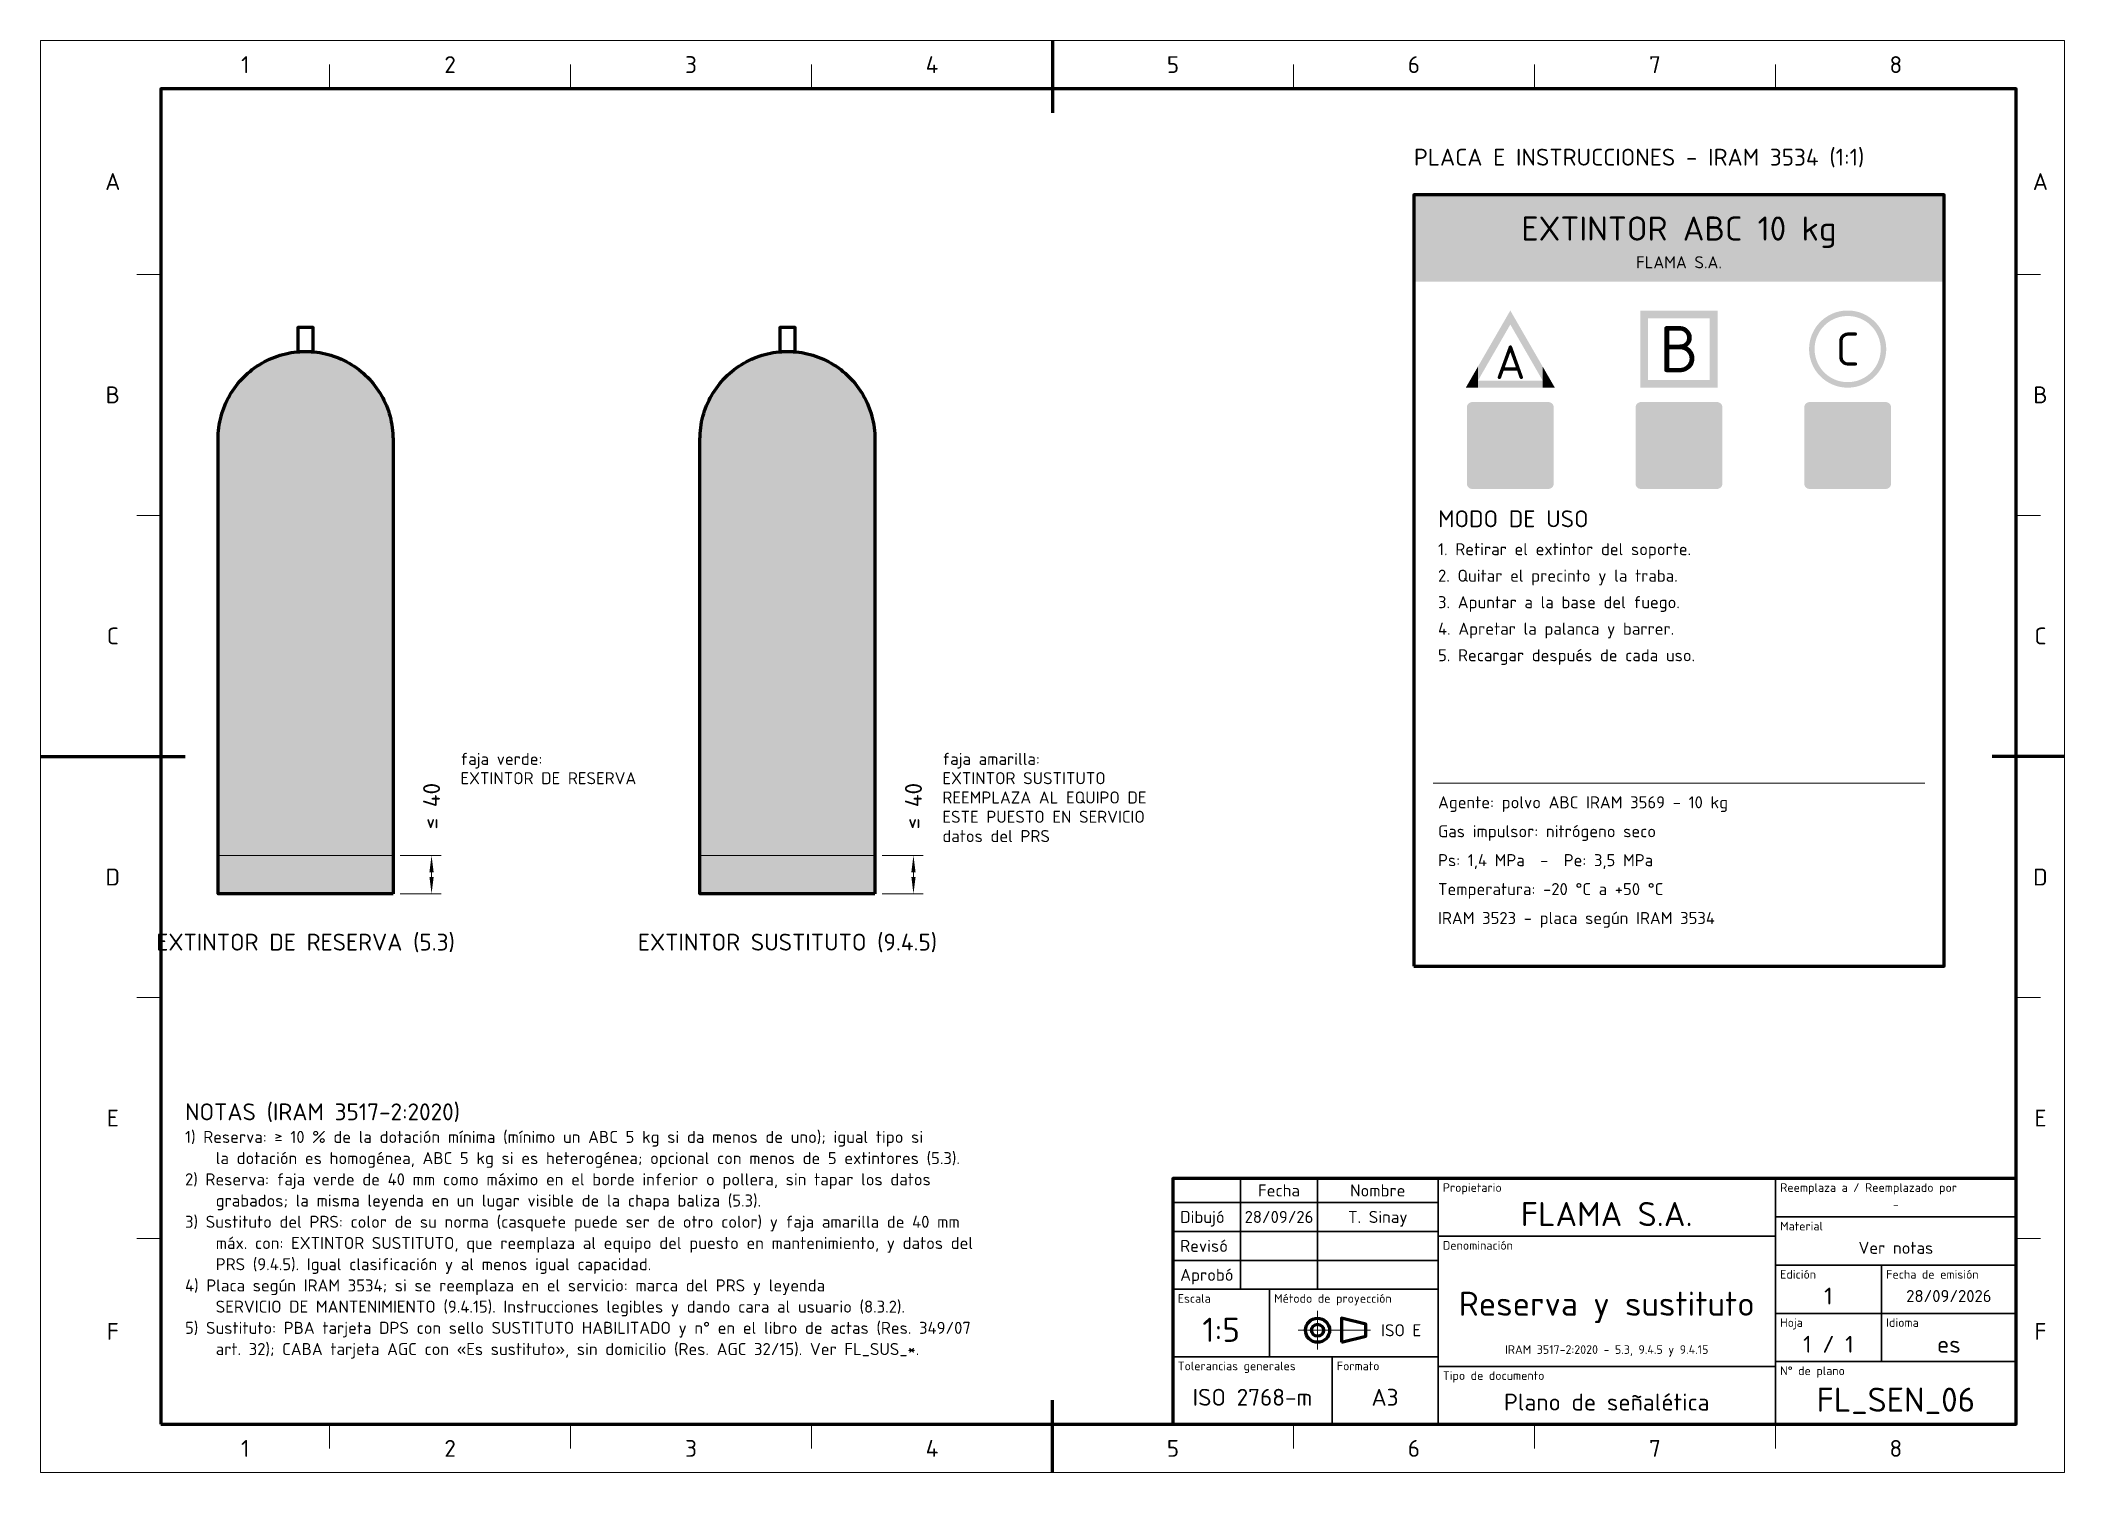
# Paper-space layout 'Lamina' of a CAD drawing. Header units: millimetres. Extents: x 0 to 420, y 0 to 297.
# The model-space entities are those that its viewports show. They can reach past a viewport. Long polylines and large blocks are cut down to what shows.
import ezdxf
from ezdxf.enums import TextEntityAlignment as Align

# ---------------------------------------------------------------- set-up
doc = ezdxf.new("R2010")
doc.units = ezdxf.units.MM
doc.linetypes.add('IRAM-F-TRAZO-PUNTO', pattern=[20, 15, -2, 1, -2])
for name, color, linetype, lineweight in [('01-VISIBLE', 7, 'CONTINUOUS', 70), ('03-EJE', 1, 'IRAM-F-TRAZO-PUNTO', 18), ('04-COTA', 3, 'CONTINUOUS', 18), ('05-RAYADO', 8, 'CONTINUOUS', 18), ('06-TEXTO', 7, 'CONTINUOUS', 25), ('07-RECUADRO', 7, 'CONTINUOUS', 70), ('08-FINA', 5, 'CONTINUOUS', 18), ('10-ROTULO', 7, 'CONTINUOUS', 35), ('11-TEXTO-ROTULO', 7, 'CONTINUOUS', 25), ('13-GRAFICA', 30, 'CONTINUOUS', 18)]:
    doc.layers.add(name, color=color, linetype=linetype, lineweight=lineweight)
doc.styles.add('ISO3098', font='isocpeur.ttf')
doc.dimstyles.new('FLAMA-IRAM', dxfattribs={"dimtxt": 3.5, "dimasz": 3.5, "dimexe": 2, "dimexo": 1.5, "dimgap": 1, "dimtad": 1, "dimdec": 1, "dimtxsty": 'ISO3098', "dimblk": 'IRAM_FLECHA', "dimblk1": 'IRAM_FLECHA', "dimblk2": 'IRAM_FLECHA', "dimcen": 2.5, "dimclrd": 7, "dimclre": 7, "dimclrt": 7, "dimazin": 3, "dimtfac": 1, "dimtmove": 0, "dimatfit": 3, "dimlwd": 18, "dimlwe": 18})

# ---------------------------------------------------------------- blocks, each defined once
blk = doc.blocks.new('IRAM_FLECHA')
blk.add_solid([(0, 0), (-1, 0.125), (-1, -0.125)])

msp = doc.modelspace()

# ---------------------------------------------------------------- hatches: boundary and pattern name
at = {"layer": '05-RAYADO', "true_color": 0xc81e2d}
h = msp.add_hatch(color=7, dxfattribs=at)
h.dxf.hatch_style = 1
h.paths.add_polyline_path([(395, 247), (395, 265), (285, 265), (285, 247)])
at = {"layer": '05-RAYADO', "true_color": 0x009146}
h = msp.add_hatch(color=7, dxfattribs=at)
h.dxf.hatch_style = 1
h.paths.add_polyline_path([(311.718, 229.364), (311.718, 226.455), (305, 238.091), (298.282, 226.455), (298.282, 229.364), (305, 241)])
at = {"layer": '05-RAYADO', "true_color": 0xc81e2d}
h = msp.add_hatch(color=7, dxfattribs=at)
h.dxf.hatch_style = 1
h.paths.add_polyline_path([(332, 241), (333.6, 241), (333.6, 239.4), (333.6, 226.6), (333.6, 225), (332, 225)])
h = msp.add_hatch(color=7, dxfattribs=at)
h.dxf.hatch_style = 1
h.paths.add_polyline_path([(346.4, 241), (346.4, 239.4), (333.6, 239.4), (333.6, 241)])
h = msp.add_hatch(color=7, dxfattribs=at)
h.dxf.hatch_style = 1
h.paths.add_polyline_path([(348, 241), (348, 225), (346.4, 225), (346.4, 226.6), (346.4, 239.4), (346.4, 241)])
at = {"layer": '05-RAYADO', "true_color": 0x0096d7}
h = msp.add_hatch(color=7, dxfattribs=at)
h.dxf.hatch_style = 1
h.paths.add_polyline_path([(368.161, 237.15), (368.253, 237.298), (368.348, 237.445), (368.447, 237.589), (368.548, 237.73), (368.653, 237.87), (368.761, 238.007), (368.872, 238.142), (368.985, 238.275), (369.102, 238.405), (369.221, 238.532), (369.343, 238.657), (369.468, 238.779), (369.595, 238.898), (369.725, 239.015), (369.858, 239.128), (369.993, 239.239), (370.13, 239.347), (370.27, 239.452), (370.411, 239.553), (370.555, 239.652), (370.702, 239.747), (370.85, 239.839), (371, 239.928), (371.152, 240.014), (371.306, 240.096), (371.462, 240.175), (371.619, 240.25), (371.778, 240.322), (371.939, 240.391), (372.1, 240.456), (372.264, 240.518), (372.428, 240.575), (372.594, 240.63), (372.761, 240.68), (372.929, 240.727), (373.099, 240.771), (373.268, 240.81), (373.439, 240.846), (373.611, 240.878), (373.783, 240.907), (373.956, 240.932), (374.129, 240.952), (374.303, 240.97), (374.477, 240.983), (374.651, 240.992), (374.825, 240.998), (375, 241), (375.175, 240.998), (375.349, 240.992), (375.523, 240.983), (375.697, 240.97), (375.871, 240.952), (376.044, 240.932), (376.217, 240.907), (376.389, 240.878), (376.561, 240.846), (376.732, 240.81), (376.901, 240.771), (377.071, 240.727), (377.239, 240.68), (377.406, 240.63), (377.572, 240.575), (377.736, 240.518), (377.9, 240.456), (378.061, 240.391), (378.222, 240.322), (378.381, 240.25), (378.538, 240.175), (378.694, 240.096), (378.848, 240.014), (379, 239.928), (379.15, 239.839), (379.298, 239.747), (379.445, 239.652), (379.589, 239.553), (379.73, 239.452), (379.87, 239.347), (380.007, 239.239), (380.142, 239.128), (380.275, 239.015), (380.405, 238.898), (380.532, 238.779), (380.657, 238.657), (380.779, 238.532), (380.898, 238.405), (381.015, 238.275), (381.128, 238.142), (381.239, 238.007), (381.347, 237.87), (381.452, 237.73), (381.553, 237.589), (381.652, 237.445), (381.747, 237.298), (381.839, 237.15), (381.857, 237.12), (381.857, 233), (381.855, 233.15), (381.851, 233.299), (381.842, 233.448), (381.831, 233.598), (381.816, 233.747), (381.798, 233.895), (381.777, 234.043), (381.753, 234.191), (381.725, 234.338), (381.695, 234.484), (381.661, 234.63), (381.623, 234.775), (381.583, 234.919), (381.54, 235.062), (381.493, 235.204), (381.444, 235.345), (381.391, 235.485), (381.335, 235.624), (381.276, 235.762), (381.215, 235.898), (381.15, 236.033), (381.082, 236.166), (381.012, 236.298), (380.938, 236.429), (380.862, 236.557), (380.783, 236.684), (380.701, 236.81), (380.617, 236.933), (380.53, 237.055), (380.44, 237.174), (380.348, 237.292), (380.253, 237.408), (380.155, 237.521), (380.056, 237.633), (379.953, 237.742), (379.849, 237.849), (379.742, 237.953), (379.633, 238.056), (379.521, 238.155), (379.408, 238.253), (379.292, 238.348), (379.174, 238.44), (379.055, 238.53), (378.933, 238.617), (378.81, 238.701), (378.684, 238.783), (378.557, 238.862), (378.429, 238.938), (378.298, 239.012), (378.166, 239.082), (378.033, 239.15), (377.898, 239.215), (377.762, 239.276), (377.624, 239.335), (377.485, 239.391), (377.345, 239.444), (377.204, 239.493), (377.062, 239.54), (376.919, 239.583), (376.775, 239.623), (376.63, 239.661), (376.484, 239.695), (376.338, 239.725), (376.191, 239.753), (376.043, 239.777), (375.895, 239.798), (375.747, 239.816), (375.598, 239.831), (375.448, 239.842), (375.299, 239.851), (375.15, 239.855), (375, 239.857), (374.85, 239.855), (374.701, 239.851), (374.552, 239.842), (374.402, 239.831), (374.253, 239.816), (374.105, 239.798), (373.957, 239.777), (373.809, 239.753), (373.662, 239.725), (373.516, 239.695), (373.37, 239.661), (373.225, 239.623), (373.081, 239.583), (372.938, 239.54), (372.796, 239.493), (372.655, 239.444), (372.515, 239.391), (372.376, 239.335), (372.238, 239.276), (372.102, 239.215), (371.967, 239.15), (371.834, 239.082), (371.702, 239.012), (371.571, 238.938), (371.443, 238.862), (371.316, 238.783), (371.19, 238.701), (371.067, 238.617), (370.945, 238.53), (370.826, 238.44), (370.708, 238.348), (370.592, 238.253), (370.479, 238.155), (370.367, 238.056), (370.258, 237.953), (370.151, 237.849), (370.047, 237.742), (369.944, 237.633), (369.845, 237.521), (369.747, 237.408), (369.652, 237.292), (369.56, 237.174), (369.47, 237.055), (369.383, 236.933), (369.299, 236.81), (369.217, 236.684), (369.138, 236.557), (369.062, 236.429), (368.988, 236.298), (368.918, 236.166), (368.85, 236.033), (368.785, 235.898), (368.724, 235.762), (368.665, 235.624), (368.609, 235.485), (368.556, 235.345), (368.507, 235.204), (368.46, 235.062), (368.417, 234.919), (368.377, 234.775), (368.339, 234.63), (368.305, 234.484), (368.275, 234.338), (368.247, 234.191), (368.223, 234.043), (368.202, 233.895), (368.184, 233.747), (368.169, 233.598), (368.158, 233.448), (368.149, 233.299), (368.145, 233.15), (368.143, 233), (368.143, 237.12)])
h = msp.add_hatch(color=7, dxfattribs=at)
h.dxf.hatch_style = 1
h.paths.add_polyline_path([(368.072, 229), (367.986, 229.152), (367.904, 229.306), (367.825, 229.462), (367.75, 229.619), (367.678, 229.778), (367.609, 229.939), (367.544, 230.1), (367.482, 230.264), (367.425, 230.428), (367.37, 230.594), (367.32, 230.761), (367.273, 230.929), (367.229, 231.099), (367.19, 231.268), (367.154, 231.439), (367.122, 231.611), (367.093, 231.783), (367.068, 231.956), (367.048, 232.129), (367.03, 232.303), (367.017, 232.477), (367.008, 232.651), (367.002, 232.825), (367, 233), (367.002, 233.175), (367.008, 233.349), (367.017, 233.523), (367.03, 233.697), (367.048, 233.871), (367.068, 234.044), (367.093, 234.217), (367.122, 234.389), (367.154, 234.561), (367.19, 234.732), (367.229, 234.901), (367.273, 235.071), (367.32, 235.239), (367.37, 235.406), (367.425, 235.572), (367.482, 235.736), (367.544, 235.9), (367.609, 236.061), (367.678, 236.222), (367.75, 236.381), (367.825, 236.538), (367.904, 236.694), (367.986, 236.848), (368.072, 237), (368.143, 237.12), (368.143, 233), (368.143, 228.88)])
h = msp.add_hatch(color=7, dxfattribs=at)
h.dxf.hatch_style = 1
h.paths.add_polyline_path([(382.992, 232.651), (382.983, 232.477), (382.97, 232.303), (382.952, 232.129), (382.932, 231.956), (382.907, 231.783), (382.878, 231.611), (382.846, 231.439), (382.81, 231.268), (382.771, 231.099), (382.727, 230.929), (382.68, 230.761), (382.63, 230.594), (382.575, 230.428), (382.518, 230.264), (382.456, 230.1), (382.391, 229.939), (382.322, 229.778), (382.25, 229.619), (382.175, 229.462), (382.096, 229.306), (382.014, 229.152), (381.928, 229), (381.857, 228.88), (381.857, 233), (381.857, 237.12), (381.928, 237), (382.014, 236.848), (382.096, 236.694), (382.175, 236.538), (382.25, 236.381), (382.322, 236.222), (382.391, 236.061), (382.456, 235.9), (382.518, 235.736), (382.575, 235.572), (382.63, 235.406), (382.68, 235.239), (382.727, 235.071), (382.771, 234.901), (382.81, 234.732), (382.846, 234.561), (382.878, 234.389), (382.907, 234.217), (382.932, 234.044), (382.952, 233.871), (382.97, 233.697), (382.983, 233.523), (382.992, 233.349), (382.998, 233.175), (383, 233), (382.998, 232.825)])
at = {"layer": '05-RAYADO', "true_color": 0xc81e2d}
h = msp.add_hatch(color=7, dxfattribs=at)
h.dxf.hatch_style = 1
h.paths.add_polyline_path([(73.15, 120), (36.85, 120), (36.85, 214.35), (36.86, 214.944), (36.889, 215.537), (36.937, 216.129), (37.005, 216.719), (37.092, 217.307), (37.199, 217.891), (37.324, 218.471), (37.468, 219.048), (37.632, 219.619), (37.813, 220.184), (38.013, 220.743), (38.232, 221.296), (38.468, 221.841), (38.722, 222.378), (38.993, 222.906), (39.282, 223.425), (39.587, 223.934), (39.909, 224.434), (40.247, 224.922), (40.601, 225.399), (40.97, 225.864), (41.354, 226.317), (41.753, 226.757), (42.166, 227.184), (42.593, 227.597), (43.033, 227.996), (43.486, 228.38), (43.951, 228.749), (44.428, 229.103), (44.916, 229.441), (45.416, 229.763), (45.925, 230.068), (46.444, 230.357), (46.972, 230.628), (47.509, 230.882), (48.054, 231.118), (48.607, 231.337), (49.166, 231.537), (49.731, 231.718), (50.302, 231.882), (50.879, 232.026), (51.459, 232.151), (52.043, 232.258), (52.631, 232.345), (53.221, 232.413), (53.813, 232.461), (54.406, 232.49), (55, 232.5), (55.594, 232.49), (56.187, 232.461), (56.779, 232.413), (57.369, 232.345), (57.957, 232.258), (58.541, 232.151), (59.121, 232.026), (59.698, 231.882), (60.269, 231.718), (60.834, 231.537), (61.393, 231.337), (61.946, 231.118), (62.491, 230.882), (63.028, 230.628), (63.556, 230.357), (64.075, 230.068), (64.584, 229.763), (65.084, 229.441), (65.572, 229.103), (66.049, 228.749), (66.514, 228.38), (66.967, 227.996), (67.407, 227.597), (67.834, 227.184), (68.247, 226.757), (68.646, 226.317), (69.03, 225.864), (69.399, 225.399), (69.753, 224.922), (70.091, 224.434), (70.413, 223.934), (70.718, 223.425), (71.007, 222.906), (71.278, 222.378), (71.532, 221.841), (71.768, 221.296), (71.987, 220.743), (72.187, 220.184), (72.368, 219.619), (72.532, 219.048), (72.676, 218.471), (72.801, 217.891), (72.908, 217.307), (72.995, 216.719), (73.063, 216.129), (73.111, 215.537), (73.14, 214.944), (73.15, 214.35)])
h = msp.add_hatch(color=7, dxfattribs=at)
h.dxf.hatch_style = 1
h.paths.add_polyline_path([(173.15, 120), (136.85, 120), (136.85, 214.35), (136.86, 214.944), (136.889, 215.537), (136.937, 216.129), (137.005, 216.719), (137.092, 217.307), (137.199, 217.891), (137.324, 218.471), (137.468, 219.048), (137.632, 219.619), (137.813, 220.184), (138.013, 220.743), (138.232, 221.296), (138.468, 221.841), (138.722, 222.378), (138.993, 222.906), (139.282, 223.425), (139.587, 223.934), (139.909, 224.434), (140.247, 224.922), (140.601, 225.399), (140.97, 225.864), (141.354, 226.317), (141.753, 226.757), (142.166, 227.184), (142.593, 227.597), (143.033, 227.996), (143.486, 228.38), (143.951, 228.749), (144.428, 229.103), (144.916, 229.441), (145.416, 229.763), (145.925, 230.068), (146.444, 230.357), (146.972, 230.628), (147.509, 230.882), (148.054, 231.118), (148.607, 231.337), (149.166, 231.537), (149.731, 231.718), (150.302, 231.882), (150.879, 232.026), (151.459, 232.151), (152.043, 232.258), (152.631, 232.345), (153.221, 232.413), (153.813, 232.461), (154.406, 232.49), (155, 232.5), (155.594, 232.49), (156.187, 232.461), (156.779, 232.413), (157.369, 232.345), (157.957, 232.258), (158.541, 232.151), (159.121, 232.026), (159.698, 231.882), (160.269, 231.718), (160.834, 231.537), (161.393, 231.337), (161.946, 231.118), (162.491, 230.882), (163.028, 230.628), (163.556, 230.357), (164.075, 230.068), (164.584, 229.763), (165.084, 229.441), (165.572, 229.103), (166.049, 228.749), (166.514, 228.38), (166.967, 227.996), (167.407, 227.597), (167.834, 227.184), (168.247, 226.757), (168.646, 226.317), (169.03, 225.864), (169.399, 225.399), (169.753, 224.922), (170.091, 224.434), (170.413, 223.934), (170.718, 223.425), (171.007, 222.906), (171.278, 222.378), (171.532, 221.841), (171.768, 221.296), (171.987, 220.743), (172.187, 220.184), (172.368, 219.619), (172.532, 219.048), (172.676, 218.471), (172.801, 217.891), (172.908, 217.307), (172.995, 216.719), (173.063, 216.129), (173.111, 215.537), (173.14, 214.944), (173.15, 214.35)])
at = {"layer": '05-RAYADO', "true_color": 0x0096d7}
h = msp.add_hatch(color=7, dxfattribs=at)
h.dxf.hatch_style = 1
h.paths.add_polyline_path([(381.839, 228.85), (381.747, 228.702), (381.652, 228.555), (381.553, 228.411), (381.452, 228.27), (381.347, 228.13), (381.239, 227.993), (381.128, 227.858), (381.015, 227.725), (380.898, 227.595), (380.779, 227.468), (380.657, 227.343), (380.532, 227.221), (380.405, 227.102), (380.275, 226.985), (380.142, 226.872), (380.007, 226.761), (379.87, 226.653), (379.73, 226.548), (379.589, 226.447), (379.445, 226.348), (379.298, 226.253), (379.15, 226.161), (379, 226.072), (378.848, 225.986), (378.694, 225.904), (378.538, 225.825), (378.381, 225.75), (378.222, 225.678), (378.061, 225.609), (377.9, 225.544), (377.736, 225.482), (377.572, 225.425), (377.406, 225.37), (377.239, 225.32), (377.071, 225.273), (376.901, 225.229), (376.732, 225.19), (376.561, 225.154), (376.389, 225.122), (376.217, 225.093), (376.044, 225.068), (375.871, 225.048), (375.697, 225.03), (375.523, 225.017), (375.349, 225.008), (375.175, 225.002), (375, 225), (374.825, 225.002), (374.651, 225.008), (374.477, 225.017), (374.303, 225.03), (374.129, 225.048), (373.956, 225.068), (373.783, 225.093), (373.611, 225.122), (373.439, 225.154), (373.268, 225.19), (373.099, 225.229), (372.929, 225.273), (372.761, 225.32), (372.594, 225.37), (372.428, 225.425), (372.264, 225.482), (372.1, 225.544), (371.939, 225.609), (371.778, 225.678), (371.619, 225.75), (371.462, 225.825), (371.306, 225.904), (371.152, 225.986), (371, 226.072), (370.85, 226.161), (370.702, 226.253), (370.555, 226.348), (370.411, 226.447), (370.27, 226.548), (370.13, 226.653), (369.993, 226.761), (369.858, 226.872), (369.725, 226.985), (369.595, 227.102), (369.468, 227.221), (369.343, 227.343), (369.221, 227.468), (369.102, 227.595), (368.985, 227.725), (368.872, 227.858), (368.761, 227.993), (368.653, 228.13), (368.548, 228.27), (368.447, 228.411), (368.348, 228.555), (368.253, 228.702), (368.161, 228.85), (368.143, 228.88), (368.143, 233), (368.145, 232.85), (368.149, 232.701), (368.158, 232.552), (368.169, 232.402), (368.184, 232.253), (368.202, 232.105), (368.223, 231.957), (368.247, 231.809), (368.275, 231.662), (368.305, 231.516), (368.339, 231.37), (368.377, 231.225), (368.417, 231.081), (368.46, 230.938), (368.507, 230.796), (368.556, 230.655), (368.609, 230.515), (368.665, 230.376), (368.724, 230.238), (368.785, 230.102), (368.85, 229.967), (368.918, 229.834), (368.988, 229.702), (369.062, 229.571), (369.138, 229.443), (369.217, 229.316), (369.299, 229.19), (369.383, 229.067), (369.47, 228.945), (369.56, 228.826), (369.652, 228.708), (369.747, 228.592), (369.845, 228.479), (369.944, 228.367), (370.047, 228.258), (370.151, 228.151), (370.258, 228.047), (370.367, 227.944), (370.479, 227.845), (370.592, 227.747), (370.708, 227.652), (370.826, 227.56), (370.945, 227.47), (371.067, 227.383), (371.19, 227.299), (371.316, 227.217), (371.443, 227.138), (371.571, 227.062), (371.702, 226.988), (371.834, 226.918), (371.967, 226.85), (372.102, 226.785), (372.238, 226.724), (372.376, 226.665), (372.515, 226.609), (372.655, 226.556), (372.796, 226.507), (372.938, 226.46), (373.081, 226.417), (373.225, 226.377), (373.37, 226.339), (373.516, 226.305), (373.662, 226.275), (373.809, 226.247), (373.957, 226.223), (374.105, 226.202), (374.253, 226.184), (374.402, 226.169), (374.552, 226.158), (374.701, 226.149), (374.85, 226.145), (375, 226.143), (375.15, 226.145), (375.299, 226.149), (375.448, 226.158), (375.598, 226.169), (375.747, 226.184), (375.895, 226.202), (376.043, 226.223), (376.191, 226.247), (376.338, 226.275), (376.484, 226.305), (376.63, 226.339), (376.775, 226.377), (376.919, 226.417), (377.062, 226.46), (377.204, 226.507), (377.345, 226.556), (377.485, 226.609), (377.624, 226.665), (377.762, 226.724), (377.898, 226.785), (378.033, 226.85), (378.166, 226.918), (378.298, 226.988), (378.429, 227.062), (378.557, 227.138), (378.684, 227.217), (378.81, 227.299), (378.933, 227.383), (379.055, 227.47), (379.174, 227.56), (379.292, 227.652), (379.408, 227.747), (379.521, 227.845), (379.633, 227.944), (379.742, 228.047), (379.849, 228.151), (379.953, 228.258), (380.056, 228.367), (380.155, 228.479), (380.253, 228.592), (380.348, 228.708), (380.44, 228.826), (380.53, 228.945), (380.617, 229.067), (380.701, 229.19), (380.783, 229.316), (380.862, 229.443), (380.938, 229.571), (381.012, 229.702), (381.082, 229.834), (381.15, 229.967), (381.215, 230.102), (381.276, 230.238), (381.335, 230.376), (381.391, 230.515), (381.444, 230.655), (381.493, 230.796), (381.54, 230.938), (381.583, 231.081), (381.623, 231.225), (381.661, 231.37), (381.695, 231.516), (381.725, 231.662), (381.753, 231.809), (381.777, 231.957), (381.798, 232.105), (381.816, 232.253), (381.831, 232.402), (381.842, 232.552), (381.851, 232.701), (381.855, 232.85), (381.857, 233), (381.857, 228.88)])
at = {"layer": '05-RAYADO', "true_color": 0x009146}
h = msp.add_hatch(color=7, dxfattribs=at)
h.dxf.hatch_style = 1
h.paths.add_polyline_path([(295.762, 225), (298.282, 229.364), (298.282, 226.455), (298.282, 225)])
h = msp.add_hatch(color=7, dxfattribs=at)
h.dxf.hatch_style = 1
h.paths.add_polyline_path([(314.238, 225), (311.718, 225), (311.718, 226.455), (311.718, 229.364)])
h = msp.add_hatch(color=7, dxfattribs=at)
h.dxf.hatch_style = 1
h.paths.add_polyline_path([(298.282, 225), (298.282, 226.455), (311.718, 226.455), (311.718, 225)])
at = {"layer": '05-RAYADO', "true_color": 0xc81e2d}
h = msp.add_hatch(color=7, dxfattribs=at)
h.dxf.hatch_style = 1
h.paths.add_polyline_path([(333.6, 225), (333.6, 226.6), (346.4, 226.6), (346.4, 225)])
at = {"layer": '05-RAYADO', "true_color": 0x009146}
h = msp.add_hatch(color=7, dxfattribs=at)
h.dxf.hatch_style = 1
h.paths.add_polyline_path([(314, 205.08), (313.995, 204.974), (313.979, 204.869), (313.953, 204.766), (313.918, 204.667), (313.872, 204.571), (313.818, 204.48), (313.755, 204.395), (313.684, 204.316), (313.605, 204.245), (313.52, 204.182), (313.429, 204.128), (313.333, 204.082), (313.234, 204.047), (313.131, 204.021), (313.026, 204.005), (312.92, 204), (297.08, 204), (296.974, 204.005), (296.869, 204.021), (296.766, 204.047), (296.667, 204.082), (296.571, 204.128), (296.48, 204.182), (296.395, 204.245), (296.316, 204.316), (296.245, 204.395), (296.182, 204.48), (296.128, 204.571), (296.082, 204.667), (296.047, 204.766), (296.021, 204.869), (296.005, 204.974), (296, 205.08), (296, 220.92), (296.005, 221.026), (296.021, 221.131), (296.047, 221.234), (296.082, 221.333), (296.128, 221.429), (296.182, 221.52), (296.245, 221.605), (296.316, 221.684), (296.395, 221.755), (296.48, 221.818), (296.571, 221.872), (296.667, 221.918), (296.766, 221.953), (296.869, 221.979), (296.974, 221.995), (297.08, 222), (312.92, 222), (313.026, 221.995), (313.131, 221.979), (313.234, 221.953), (313.333, 221.918), (313.429, 221.872), (313.52, 221.818), (313.605, 221.755), (313.684, 221.684), (313.755, 221.605), (313.818, 221.52), (313.872, 221.429), (313.918, 221.333), (313.953, 221.234), (313.979, 221.131), (313.995, 221.026), (314, 220.92)])
at = {"layer": '05-RAYADO', "true_color": 0xffffff}
h = msp.add_hatch(color=7, dxfattribs=at)
h.dxf.hatch_style = 1
h.paths.add_polyline_path([(297.26, 214.44), (297.26, 215.34), (299.132, 215.34), (298.844, 217.356), (299.708, 219.084), (300.14, 218.22), (300.86, 220.524), (301.58, 217.932), (301.868, 219.66), (302.876, 217.644), (302.588, 215.34), (304.46, 215.34), (304.46, 214.44), (304.1, 214.44), (303.56, 206.88), (298.16, 206.88), (297.62, 214.44)])
at = {"layer": '05-RAYADO', "true_color": 0xc81e2d}
h = msp.add_hatch(color=7, dxfattribs=at)
h.dxf.hatch_style = 1
h.paths.add_polyline_path([(349, 205.08), (348.995, 204.974), (348.979, 204.869), (348.953, 204.766), (348.918, 204.667), (348.872, 204.571), (348.818, 204.48), (348.755, 204.395), (348.684, 204.316), (348.605, 204.245), (348.52, 204.182), (348.429, 204.128), (348.333, 204.082), (348.234, 204.047), (348.131, 204.021), (348.026, 204.005), (347.92, 204), (332.08, 204), (331.974, 204.005), (331.869, 204.021), (331.766, 204.047), (331.667, 204.082), (331.571, 204.128), (331.48, 204.182), (331.395, 204.245), (331.316, 204.316), (331.245, 204.395), (331.182, 204.48), (331.128, 204.571), (331.082, 204.667), (331.047, 204.766), (331.021, 204.869), (331.005, 204.974), (331, 205.08), (331, 220.92), (331.005, 221.026), (331.021, 221.131), (331.047, 221.234), (331.082, 221.333), (331.128, 221.429), (331.182, 221.52), (331.245, 221.605), (331.316, 221.684), (331.395, 221.755), (331.48, 221.818), (331.571, 221.872), (331.667, 221.918), (331.766, 221.953), (331.869, 221.979), (331.974, 221.995), (332.08, 222), (347.92, 222), (348.026, 221.995), (348.131, 221.979), (348.234, 221.953), (348.333, 221.918), (348.429, 221.872), (348.52, 221.818), (348.605, 221.755), (348.684, 221.684), (348.755, 221.605), (348.818, 221.52), (348.872, 221.429), (348.918, 221.333), (348.953, 221.234), (348.979, 221.131), (348.995, 221.026), (349, 220.92)])
at = {"layer": '05-RAYADO', "true_color": 0x0096d7}
h = msp.add_hatch(color=7, dxfattribs=at)
h.dxf.hatch_style = 1
h.paths.add_polyline_path([(384, 205.08), (383.995, 204.974), (383.979, 204.869), (383.953, 204.766), (383.918, 204.667), (383.872, 204.571), (383.818, 204.48), (383.755, 204.395), (383.684, 204.316), (383.605, 204.245), (383.52, 204.182), (383.429, 204.128), (383.333, 204.082), (383.234, 204.047), (383.131, 204.021), (383.026, 204.005), (382.92, 204), (367.08, 204), (366.974, 204.005), (366.869, 204.021), (366.766, 204.047), (366.667, 204.082), (366.571, 204.128), (366.48, 204.182), (366.395, 204.245), (366.316, 204.316), (366.245, 204.395), (366.182, 204.48), (366.128, 204.571), (366.082, 204.667), (366.047, 204.766), (366.021, 204.869), (366.005, 204.974), (366, 205.08), (366, 220.92), (366.005, 221.026), (366.021, 221.131), (366.047, 221.234), (366.082, 221.333), (366.128, 221.429), (366.182, 221.52), (366.245, 221.605), (366.316, 221.684), (366.395, 221.755), (366.48, 221.818), (366.571, 221.872), (366.667, 221.918), (366.766, 221.953), (366.869, 221.979), (366.974, 221.995), (367.08, 222), (382.92, 222), (383.026, 221.995), (383.131, 221.979), (383.234, 221.953), (383.333, 221.918), (383.429, 221.872), (383.52, 221.818), (383.605, 221.755), (383.684, 221.684), (383.755, 221.605), (383.818, 221.52), (383.872, 221.429), (383.918, 221.333), (383.953, 221.234), (383.979, 221.131), (383.995, 221.026), (384, 220.92)])
at = {"layer": '05-RAYADO', "true_color": 0xffffff}
h = msp.add_hatch(color=7, dxfattribs=at)
h.dxf.hatch_style = 1
h.paths.add_polyline_path([(312.049, 208.289), (312.116, 208.265), (312.179, 208.235), (312.24, 208.199), (312.297, 208.157), (312.349, 208.109), (312.397, 208.057), (312.439, 208), (312.475, 207.939), (312.505, 207.876), (312.529, 207.809), (312.546, 207.74), (312.557, 207.671), (312.56, 207.6), (312.557, 207.529), (312.546, 207.46), (312.529, 207.391), (312.505, 207.324), (312.475, 207.261), (312.439, 207.2), (312.397, 207.143), (312.349, 207.091), (312.297, 207.043), (312.24, 207.001), (312.179, 206.965), (312.116, 206.935), (312.049, 206.911), (311.98, 206.894), (311.911, 206.883), (311.84, 206.88), (304.64, 206.88), (304.569, 206.883), (304.5, 206.894), (304.431, 206.911), (304.364, 206.935), (304.301, 206.965), (304.24, 207.001), (304.183, 207.043), (304.131, 207.091), (304.083, 207.143), (304.041, 207.2), (304.005, 207.261), (303.975, 207.324), (303.951, 207.391), (303.934, 207.46), (303.923, 207.529), (303.92, 207.6), (303.923, 207.671), (303.934, 207.74), (303.951, 207.809), (303.975, 207.876), (304.005, 207.939), (304.041, 208), (304.083, 208.057), (304.131, 208.109), (304.183, 208.157), (304.24, 208.199), (304.301, 208.235), (304.364, 208.265), (304.431, 208.289), (304.5, 208.306), (304.569, 208.317), (304.64, 208.32), (305.648, 208.32), (305.216, 211.344), (306.512, 213.936), (307.16, 212.64), (308.24, 216.096), (309.32, 212.208), (309.752, 214.8), (311.264, 211.776), (310.832, 208.32), (311.84, 208.32), (311.911, 208.317), (311.98, 208.306)])
h = msp.add_hatch(color=7, dxfattribs=at)
h.dxf.hatch_style = 1
h.paths.add_polyline_path([(334.214, 217.584), (339.108, 215.302), (336.066, 208.776), (331.72, 210.803), (331.72, 212.235)])
h = msp.add_hatch(color=7, dxfattribs=at)
h.dxf.hatch_style = 1
h.paths.add_polyline_path([(346.84, 206.88), (336.4, 206.88), (336.4, 207.78), (340.432, 207.78), (339.964, 211.056), (341.368, 213.864), (342.07, 212.46), (343.24, 216.204), (344.41, 211.992), (344.878, 214.8), (346.516, 211.524), (346.048, 207.78), (346.84, 207.78)])
h = msp.add_hatch(color=7, dxfattribs=at)
h.dxf.hatch_style = 1
h.paths.add_polyline_path([(368.52, 212.46), (367.62, 212.46), (367.62, 206.88), (367.617, 206.827), (367.61, 206.775), (367.597, 206.723), (367.579, 206.673), (367.556, 206.625), (367.529, 206.58), (367.497, 206.537), (367.462, 206.498), (367.423, 206.463), (367.38, 206.431), (367.335, 206.404), (367.287, 206.381), (367.237, 206.363), (367.185, 206.35), (367.133, 206.343), (367.08, 206.34), (367.027, 206.343), (366.975, 206.35), (366.923, 206.363), (366.873, 206.381), (366.825, 206.404), (366.78, 206.431), (366.737, 206.463), (366.72, 206.478), (366.72, 213.402), (366.737, 213.417), (366.78, 213.449), (366.825, 213.476), (366.873, 213.499), (366.923, 213.517), (366.975, 213.53), (367.027, 213.537), (367.08, 213.54), (368.52, 213.54), (368.52, 214.8), (373.2, 214.8), (373.2, 214.08), (375.36, 214.08), (375.36, 213.54), (373.2, 213.54), (373.2, 212.46), (375.36, 212.46), (375.36, 211.92), (373.2, 211.92), (373.2, 211.2), (368.52, 211.2)])
h = msp.add_hatch(color=7, dxfattribs=at)
h.dxf.hatch_style = 1
h.paths.add_polyline_path([(375.684, 210.156), (377.088, 212.964), (377.79, 211.56), (378.96, 215.304), (380.13, 211.092), (380.598, 213.9), (382.236, 210.624), (381.768, 206.88), (376.152, 206.88)])
at = {"layer": '05-RAYADO', "true_color": 0x009146}
h = msp.add_hatch(color=7, dxfattribs=at)
h.dxf.hatch_style = 1
h.paths.add_polyline_path([(73.15, 120), (73.15, 128), (36.85, 128), (36.85, 120)])
at = {"layer": '05-RAYADO', "true_color": 0xffde00}
h = msp.add_hatch(color=7, dxfattribs=at)
h.dxf.hatch_style = 1
h.paths.add_polyline_path([(173.15, 120), (173.15, 128), (136.85, 128), (136.85, 120)])

# ---------------------------------------------------------------- linework, layer by layer
at = {"layer": '01-VISIBLE'}
for points in [[(285, 105), (395, 105), (395, 265), (285, 265)], [(53.4, 232.5), (56.6, 232.5), (56.6, 237.5), (53.4, 237.5)], [(153.4, 232.5), (156.6, 232.5), (156.6, 237.5), (153.4, 237.5)], [(73.15, 120), (36.85, 120), (36.85, 214.35), (36.86, 214.944), (36.889, 215.537), (36.937, 216.129), (37.005, 216.719), (37.092, 217.307), (37.199, 217.891), (37.324, 218.471), (37.468, 219.048), (37.632, 219.619), (37.813, 220.184), (38.013, 220.743), (38.232, 221.296), (38.468, 221.841), (38.722, 222.378), (38.993, 222.906), (39.282, 223.425), (39.587, 223.934), (39.909, 224.434), (40.247, 224.922), (40.601, 225.399), (40.97, 225.864), (41.354, 226.317), (41.753, 226.757), (42.166, 227.184), (42.593, 227.597), (43.033, 227.996), (43.486, 228.38), (43.951, 228.749), (44.428, 229.103), (44.916, 229.441), (45.416, 229.763), (45.925, 230.068), (46.444, 230.357), (46.972, 230.628), (47.509, 230.882), (48.054, 231.118), (48.607, 231.337), (49.166, 231.537), (49.731, 231.718), (50.302, 231.882), (50.879, 232.026), (51.459, 232.151), (52.043, 232.258), (52.631, 232.345), (53.221, 232.413), (53.813, 232.461), (54.406, 232.49), (55, 232.5), (55.594, 232.49), (56.187, 232.461), (56.779, 232.413), (57.369, 232.345), (57.957, 232.258), (58.541, 232.151), (59.121, 232.026), (59.698, 231.882), (60.269, 231.718), (60.834, 231.537), (61.393, 231.337), (61.946, 231.118), (62.491, 230.882), (63.028, 230.628), (63.556, 230.357), (64.075, 230.068), (64.584, 229.763), (65.084, 229.441), (65.572, 229.103), (66.049, 228.749), (66.514, 228.38), (66.967, 227.996), (67.407, 227.597), (67.834, 227.184), (68.247, 226.757), (68.646, 226.317), (69.03, 225.864), (69.399, 225.399), (69.753, 224.922), (70.091, 224.434), (70.413, 223.934), (70.718, 223.425), (71.007, 222.906), (71.278, 222.378), (71.532, 221.841), (71.768, 221.296), (71.987, 220.743), (72.187, 220.184), (72.368, 219.619), (72.532, 219.048), (72.676, 218.471), (72.801, 217.891), (72.908, 217.307), (72.995, 216.719), (73.063, 216.129), (73.111, 215.537), (73.14, 214.944), (73.15, 214.35), (73.15, 120)], [(173.15, 120), (136.85, 120), (136.85, 214.35), (136.86, 214.944), (136.889, 215.537), (136.937, 216.129), (137.005, 216.719), (137.092, 217.307), (137.199, 217.891), (137.324, 218.471), (137.468, 219.048), (137.632, 219.619), (137.813, 220.184), (138.013, 220.743), (138.232, 221.296), (138.468, 221.841), (138.722, 222.378), (138.993, 222.906), (139.282, 223.425), (139.587, 223.934), (139.909, 224.434), (140.247, 224.922), (140.601, 225.399), (140.97, 225.864), (141.354, 226.317), (141.753, 226.757), (142.166, 227.184), (142.593, 227.597), (143.033, 227.996), (143.486, 228.38), (143.951, 228.749), (144.428, 229.103), (144.916, 229.441), (145.416, 229.763), (145.925, 230.068), (146.444, 230.357), (146.972, 230.628), (147.509, 230.882), (148.054, 231.118), (148.607, 231.337), (149.166, 231.537), (149.731, 231.718), (150.302, 231.882), (150.879, 232.026), (151.459, 232.151), (152.043, 232.258), (152.631, 232.345), (153.221, 232.413), (153.813, 232.461), (154.406, 232.49), (155, 232.5), (155.594, 232.49), (156.187, 232.461), (156.779, 232.413), (157.369, 232.345), (157.957, 232.258), (158.541, 232.151), (159.121, 232.026), (159.698, 231.882), (160.269, 231.718), (160.834, 231.537), (161.393, 231.337), (161.946, 231.118), (162.491, 230.882), (163.028, 230.628), (163.556, 230.357), (164.075, 230.068), (164.584, 229.763), (165.084, 229.441), (165.572, 229.103), (166.049, 228.749), (166.514, 228.38), (166.967, 227.996), (167.407, 227.597), (167.834, 227.184), (168.247, 226.757), (168.646, 226.317), (169.03, 225.864), (169.399, 225.399), (169.753, 224.922), (170.091, 224.434), (170.413, 223.934), (170.718, 223.425), (171.007, 222.906), (171.278, 222.378), (171.532, 221.841), (171.768, 221.296), (171.987, 220.743), (172.187, 220.184), (172.368, 219.619), (172.532, 219.048), (172.676, 218.471), (172.801, 217.891), (172.908, 217.307), (172.995, 216.719), (173.063, 216.129), (173.111, 215.537), (173.14, 214.944), (173.15, 214.35), (173.15, 120)], [(270, 27), (275, 28.25), (275, 30.75), (270, 32)]]:
    msp.add_lwpolyline(points, close=True, dxfattribs=at)
for radius in [2.5, 1.25]:
    msp.add_circle((265, 29.5), radius, dxfattribs=at)
at = {"layer": '03-EJE'}
for p, q in [((261, 29.5), (276.5, 29.5)), ((265, 25.5), (265, 33.5))]:
    msp.add_line(p, q, dxfattribs=at)
at = {"layer": '07-RECUADRO'}
for p, q in [((210, 297), (210, 282)), ((0, 148.5), (30, 148.5)), ((420, 148.5), (405, 148.5)), ((210, 0), (210, 15))]:
    msp.add_line(p, q, dxfattribs=at)
for points in [[(25, 10), (410, 10), (410, 287), (25, 287)], [(235, 10), (410, 10), (410, 61), (235, 61)]]:
    msp.add_lwpolyline(points, close=True, dxfattribs=at)
at = {"layer": '08-FINA'}
for p, q in [((60, 287), (60, 292)), ((110, 287), (110, 292)), ((160, 287), (160, 292)), ((260, 287), (260, 292)), ((310, 287), (310, 292)), ((360, 287), (360, 292)), ((25, 248.5), (20, 248.5)), ((410, 248.5), (415, 248.5)), ((25, 198.5), (20, 198.5)), ((410, 198.5), (415, 198.5)), ((289, 143), (391, 143)), ((25, 98.5), (20, 98.5)), ((410, 98.5), (415, 98.5)), ((25, 48.5), (20, 48.5)), ((410, 48.5), (415, 48.5)), ((60, 10), (60, 5)), ((110, 10), (110, 5)), ((160, 10), (160, 5)), ((260, 10), (260, 5)), ((310, 10), (310, 5)), ((360, 10), (360, 5))]:
    msp.add_line(p, q, dxfattribs=at)
for points in [[(0, 0), (420, 0), (420, 297), (0, 297)], [(73.15, 120), (73.15, 128), (36.85, 128), (36.85, 120), (73.15, 120)], [(173.15, 120), (173.15, 128), (136.85, 128), (136.85, 120), (173.15, 120)]]:
    msp.add_lwpolyline(points, close=True, dxfattribs=at)
at = {"layer": '10-ROTULO'}
for points in [[(235, 56), (249, 56), (249, 61), (235, 61)], [(249, 56), (265, 56), (265, 61), (249, 61)], [(265, 56), (290, 56), (290, 61), (265, 61)], [(290, 49), (360, 49), (360, 61), (290, 61)], [(360, 53), (410, 53), (410, 61), (360, 61)], [(235, 50), (249, 50), (249, 56), (235, 56)], [(249, 50), (265, 50), (265, 56), (249, 56)], [(265, 50), (290, 50), (290, 56), (265, 56)], [(360, 43), (410, 43), (410, 53), (360, 53)], [(235, 44), (249, 44), (249, 50), (235, 50)], [(249, 44), (265, 44), (265, 50), (249, 50)], [(265, 44), (290, 44), (290, 50), (265, 50)], [(290, 22), (360, 22), (360, 49), (290, 49)], [(235, 38), (249, 38), (249, 44), (235, 44)], [(249, 38), (265, 38), (265, 44), (249, 44)], [(265, 38), (290, 38), (290, 44), (265, 44)], [(360, 33), (382, 33), (382, 43), (360, 43)], [(382, 33), (410, 33), (410, 43), (382, 43)], [(235, 24), (255, 24), (255, 38), (235, 38)], [(255, 24), (290, 24), (290, 38), (255, 38)], [(360, 23), (382, 23), (382, 33), (360, 33)], [(382, 23), (410, 23), (410, 33), (382, 33)], [(235, 10), (268, 10), (268, 24), (235, 24)], [(268, 10), (290, 10), (290, 24), (268, 24)], [(290, 10), (360, 10), (360, 22), (290, 22)], [(360, 10), (410, 10), (410, 23), (360, 23)]]:
    msp.add_lwpolyline(points, close=True, dxfattribs=at)

# ---------------------------------------------------------------- texts
at = {"layer": '06-TEXTO', "style": 'ISO3098'}
for s, p in [('1', (42.5, 292)), ('2', (85, 292)), ('3', (135, 292)), ('4', (185, 292)), ('5', (235, 292)), ('6', (285, 292)), ('7', (335, 292)), ('8', (385, 292)), ('A', (15, 267.75)), ('A', (415, 267.75)), ('B', (15, 223.5)), ('B', (415, 223.5)), ('C', (15, 173.5)), ('C', (415, 173.5)), ('D', (15, 123.5)), ('D', (415, 123.5)), ('EXTINTOR DE RESERVA (5.3)', (55, 110)), ('EXTINTOR SUSTITUTO (9.4.5)', (155, 110)), ('E', (15, 73.5)), ('E', (415, 73.5)), ('F', (15, 29.25)), ('F', (415, 29.25)), ('1', (42.5, 5)), ('2', (85, 5)), ('3', (135, 5)), ('4', (185, 5)), ('5', (235, 5)), ('6', (285, 5)), ('7', (335, 5)), ('8', (385, 5))]:
    msp.add_text(s, height=3.5, dxfattribs=at).set_placement(p, align=Align.MIDDLE_CENTER)
for s, height, p in [('PLACA E INSTRUCCIONES - IRAM 3534 (1:1)', 3.5, (285, 270)), ('faja verde:', 2.5, (87.15, 146)), ('faja amarilla:', 2.5, (187.15, 146)), ('EXTINTOR DE RESERVA', 2.5, (87.15, 142)), ('EXTINTOR SUSTITUTO', 2.5, (187.15, 142)), ('REEMPLAZA AL EQUIPO DE', 2.5, (187.15, 138)), ('ESTE PUESTO EN SERVICIO', 2.5, (187.15, 134)), ('datos del PRS', 2.5, (187.15, 130)), ('NOTAS (IRAM 3517-2:2020)', 3.5, (30, 72)), ('1) Reserva: ≥ 10 % de la dotación mínima (mínimo un ABC 5 kg si da menos de uno); igual tipo si', 2.5, (30, 67.6)), ('    la dotación es homogénea, ABC 5 kg si es heterogénea; opcional con menos de 5 extintores (5.3).', 2.5, (30, 63.2)), ('2) Reserva: faja verde de 40 mm como máximo en el borde inferior o pollera, sin tapar los datos', 2.5, (30, 58.8)), ('    grabados; la misma leyenda en un lugar visible de la chapa baliza (5.3).', 2.5, (30, 54.4)), ('3) Sustituto del PRS: color de su norma (casquete puede ser de otro color) y faja amarilla de 40 mm', 2.5, (30, 50)), ('    máx. con: EXTINTOR SUSTITUTO, que reemplaza al equipo del puesto en mantenimiento, y datos del', 2.5, (30, 45.6)), ('    PRS (9.4.5). Igual clasificación y al menos igual capacidad.', 2.5, (30, 41.2)), ('4) Placa según IRAM 3534; si se reemplaza en el servicio: marca del PRS y leyenda', 2.5, (30, 36.8)), ('    SERVICIO DE MANTENIMIENTO (9.4.15). Instrucciones legibles y dando cara al usuario (8.3.2).', 2.5, (30, 32.4)), ('5) Sustituto: PBA tarjeta DPS con sello SUSTITUTO HABILITADO y n° en el libro de actas (Res. 349/07', 2.5, (30, 28)), ('    art. 32); CABA tarjeta AGC con «Es sustituto», sin domicilio (Res. AGC 32/15). Ver FL_SUS_*.', 2.5, (30, 23.6))]:
    msp.add_text(s, height=height, dxfattribs=at).set_placement(p, align=Align.BOTTOM_LEFT)
at = {"layer": '11-TEXTO-ROTULO', "style": 'ISO3098'}
for s, height, p in [('Fecha', 2.5, (257, 58.5)), ('Nombre', 2.5, (277.5, 58.5)), ('FLAMA S.A.', 5, (325, 53.6)), ('-', 1.8, (385, 55.6)), ('28/09/26', 2.5, (257, 53)), ('T. Sinay', 2.5, (277.5, 53)), ('Ver notas', 2.5, (385, 46.6)), ('1', 3.5, (371, 36.6)), ('28/09/2026', 2.5, (396, 36.6)), ('Reserva y sustituto', 5, (325, 35)), ('1:5', 5, (245, 29.6)), ('IRAM 3517-2:2020 - 5.3, 9.4.5 y 9.4.15', 1.8, (325, 25.5)), ('1 / 1', 3.5, (371, 26.6)), ('es', 3.5, (396, 26.6)), ('ISO 2768-m', 3.5, (251.5, 15.6)), ('A3', 3.5, (279, 15.6)), ('FL_SEN_06', 5, (385, 15.1)), ('Plano de señalética', 3.5, (325, 14.6))]:
    msp.add_text(s, height=height, dxfattribs=at).set_placement(p, align=Align.MIDDLE_CENTER)
for s, p in [('Propietario', (291, 60)), ('Reemplaza a / Reemplazado por', (361, 60)), ('Material', (361, 52)), ('Denominación', (291, 48)), ('Edición', (361, 42)), ('Fecha de emisión', (383, 42)), ('Escala', (236, 37)), ('Método de proyección', (256, 37)), ('Hoja', (361, 32)), ('Idioma', (383, 32)), ('Tolerancias generales', (236, 23)), ('Formato', (269, 23)), ('Tipo de documento', (291, 21)), ('N° de plano', (361, 22))]:
    msp.add_text(s, height=1.8, dxfattribs=at).set_placement(p, align=Align.TOP_LEFT)
for s, p in [('Dibujó', (236.5, 53)), ('Revisó', (236.5, 47)), ('Aprobó', (236.5, 41))]:
    msp.add_text(s, height=2.5, dxfattribs=at).set_placement(p, align=Align.MIDDLE_LEFT)
msp.add_text('ISO E', height=2.5, dxfattribs=at).set_placement((286.5, 29.5), align=Align.MIDDLE_RIGHT)
at = {"layer": '13-GRAFICA', "true_color": 0xffffff, "style": 'ISO3098'}
for s, height, p in [('EXTINTOR ABC 10 kg', 5, (340, 258)), ('FLAMA S.A.', 2.5, (340, 251))]:
    msp.add_text(s, height=height, dxfattribs=at).set_placement(p, align=Align.MIDDLE_CENTER)
at = {"layer": '13-GRAFICA', "true_color": 0xc81e2d, "style": 'ISO3098'}
msp.add_text('B', height=9.6, dxfattribs=at).set_placement((340, 233), align=Align.MIDDLE_CENTER)
at = {"layer": '13-GRAFICA', "true_color": 0x0096d7, "style": 'ISO3098'}
msp.add_text('C', height=6.857, dxfattribs=at).set_placement((375, 233), align=Align.MIDDLE_CENTER)
at = {"layer": '13-GRAFICA', "true_color": 0x009146, "style": 'ISO3098'}
msp.add_text('A', height=6.982, dxfattribs=at).set_placement((305, 230.28), align=Align.MIDDLE_CENTER)
at = {"layer": '13-GRAFICA', "style": 'ISO3098'}
for s, height, p in [('MODO DE USO', 3.5, (290, 195)), ('1. Retirar el extintor del soporte.', 2.5, (290, 189.5)), ('2. Quitar el precinto y la traba.', 2.5, (290, 184)), ('3. Apuntar a la base del fuego.', 2.5, (290, 178.5)), ('4. Apretar la palanca y barrer.', 2.5, (290, 173)), ('5. Recargar después de cada uso.', 2.5, (290, 167.5)), ('Agente: polvo ABC IRAM 3569 - 10 kg', 2.5, (290, 137)), ('Gas impulsor: nitrógeno seco', 2.5, (290, 131)), ('Ps: 1,4 MPa  -  Pe: 3,5 MPa', 2.5, (290, 125)), ('Temperatura: -20 °C a +50 °C', 2.5, (290, 119)), ('IRAM 3523 - placa según IRAM 3534', 2.5, (290, 113))]:
    msp.add_text(s, height=height, dxfattribs=at).set_placement(p, align=Align.BOTTOM_LEFT)

# ---------------------------------------------------------------- dimensions: what is measured, and where the dimension line sits
at = {"layer": '04-COTA'}
for base, p1, p2, location in [((81.15, 120), (73.15, 120), (73.15, 128), (81.15, 138.201)), ((181.15, 120), (173.15, 120), (173.15, 128), (181.15, 138.201))]:
    msp.add_linear_dim(base=base, p1=p1, p2=p2, angle=90, location=location, text='≤ 40', dimstyle='FLAMA-IRAM', override={"dimlfac": 5, "dimtmove": 2}, dxfattribs=at).render()

psp = doc.layouts.new('Lamina')

# ---------------------------------------------------------------- viewports
at = {"layer": 'VIEWPORTS'}
psp.add_viewport(center=(210, 148.5), size=(420, 297), view_center_point=(210, 148.5), view_height=297, dxfattribs=at)

doc.saveas('drawing.dxf')
